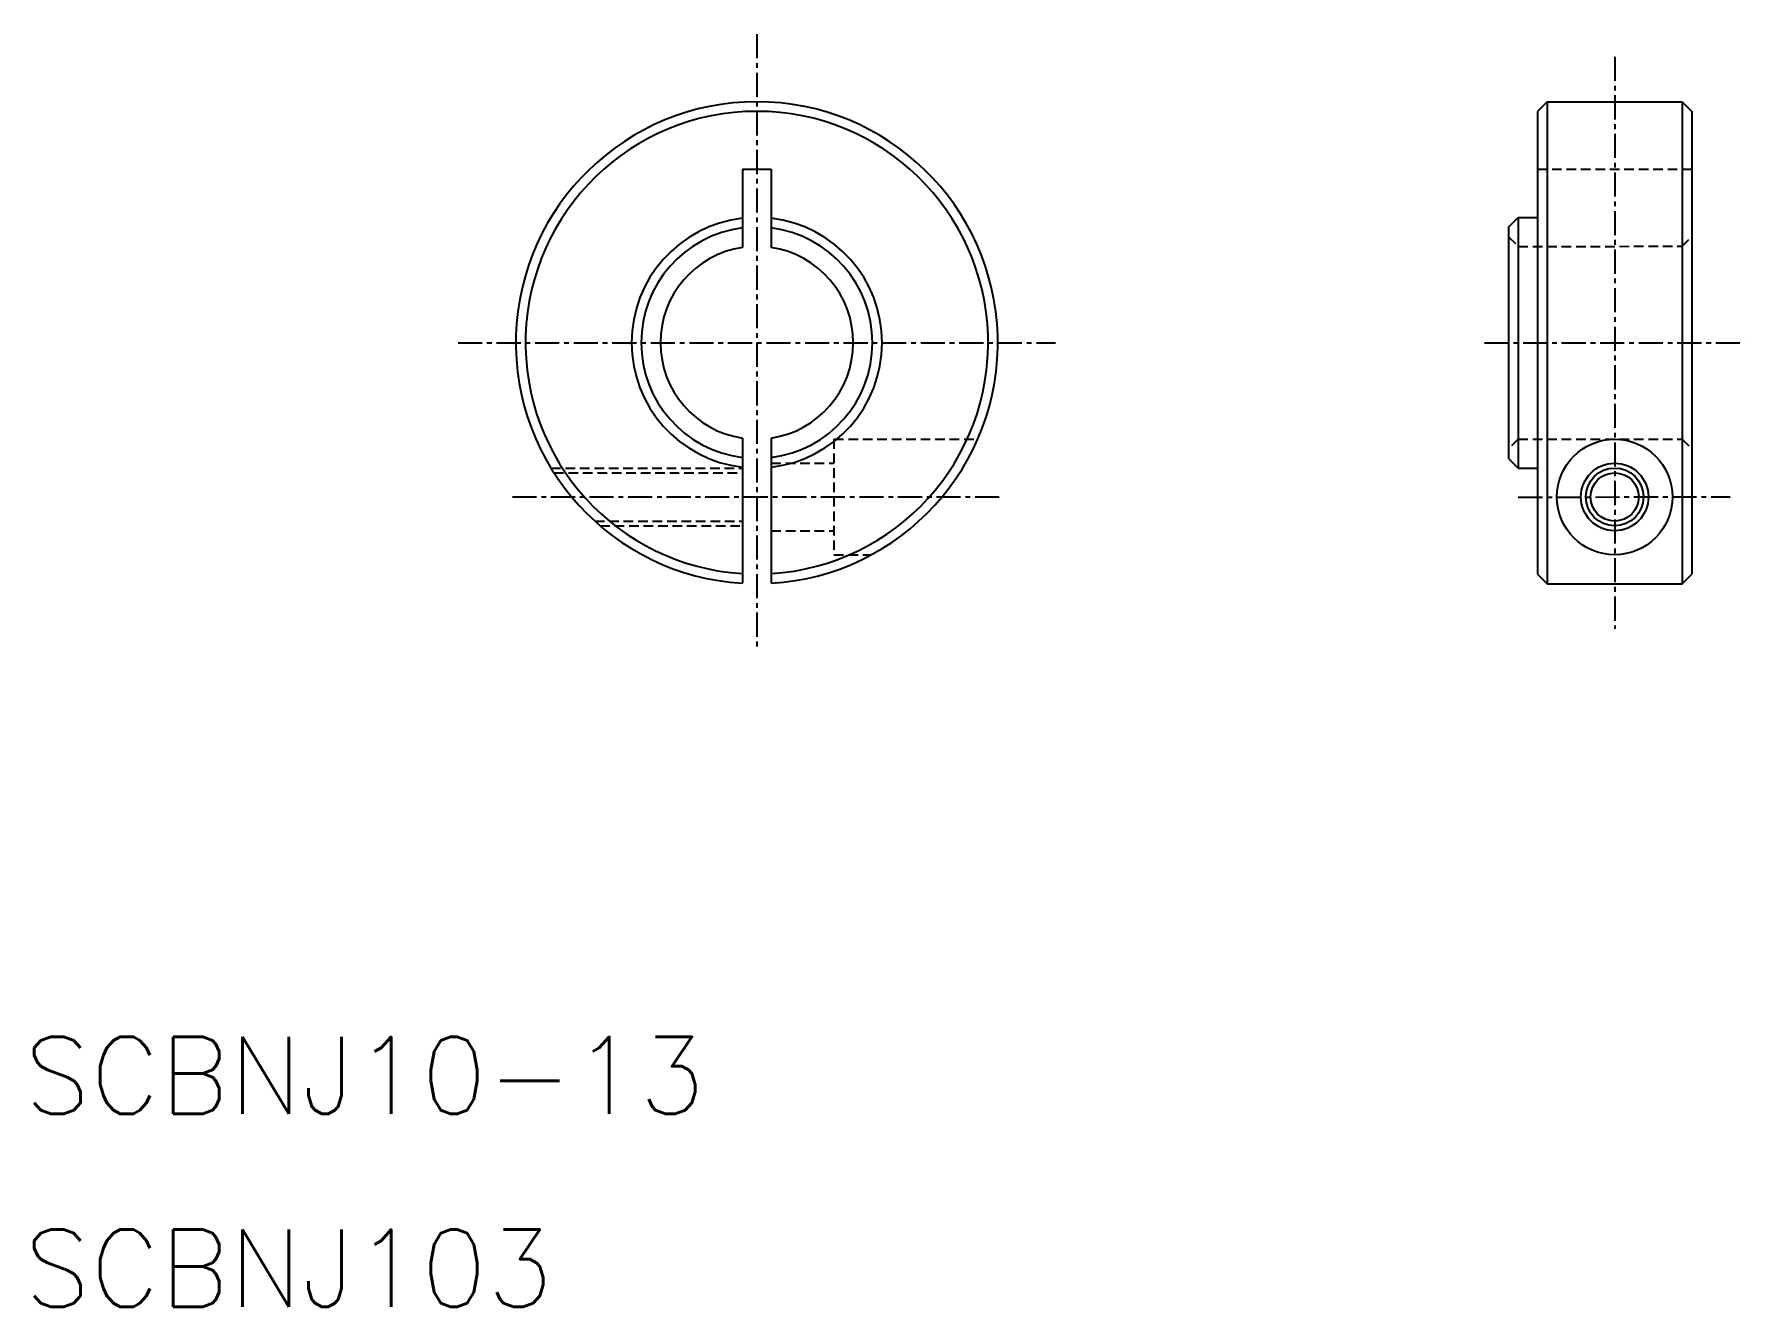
# Model space of a CAD drawing. Extents: x 10.5 to 99.2, y 10 to 76.
import ezdxf

# ---------------------------------------------------------------- set-up
doc = ezdxf.new("R2010")
doc.units = 0
doc.linetypes.add('CENTER', pattern=[2, 1.25, -0.25, 0.25, -0.25])
doc.linetypes.add('DASHED', pattern=[0.75, 0.5, -0.25])
doc.layers.get('0').update_dxf_attribs({"linetype": 'CONTINUOUS'})
doc.layers.add('CENTER', color=1, linetype='CENTER')
doc.styles.get("Standard").update_dxf_attribs({"font": 'txt.shx', "bigfont": 'bigfont.shx'})

msp = doc.modelspace()

# ---------------------------------------------------------------- linework, layer by layer
at = {"color": 7, "linetype": 'CONTINUOUS'}
for p, q in [((89, 72.5), (88.5, 72)), ((88.5, 72), (88.5, 48)), ((89, 72.5), (96, 72.5)), ((89, 72.5), (89, 47.5)), ((96, 72.5), (96.5, 72)), ((96, 72.5), (96, 47.5)), ((96.5, 72), (96.5, 48)), ((47.25, 69), (47.25, 64.943)), ((47.25, 69), (48.75, 69)), ((48.75, 69), (48.75, 64.943)), ((87, 65.997), (87.5, 66.497)), ((87, 65.997), (87, 53.997)), ((87.5, 66.497), (88.5, 66.5)), ((87.5, 66.497), (87.5, 53.497)), ((47.25, 55.057), (47.25, 47.523)), ((48.75, 55.057), (48.75, 47.523)), ((87, 53.997), (87.5, 53.497)), ((87.5, 53.497), (88.5, 53.5)), ((88.5, 48), (89, 47.5)), ((96, 47.5), (96.5, 48)), ((89, 47.5), (96, 47.5))]:
    msp.add_line(p, q, dxfattribs=at)
at = {"color": 3, "linetype": 'DASHED'}
for p, q in [((88.5, 69), (96.5, 69)), ((87, 65.497), (87.5, 64.997)), ((87.5, 64.997), (96, 65)), ((96, 65), (96.5, 65.5)), ((52, 55), (52, 49)), ((52, 55), (59.456, 55)), ((87.5, 54.997), (87, 54.497)), ((87.5, 54.997), (96, 55)), ((96, 55), (96.5, 54.5)), ((37.323, 53.5), (47.25, 53.5)), ((37.479, 53.25), (47.25, 53.25)), ((48.75, 53.75), (52, 53.75)), ((39.592, 50.75), (47.25, 50.75)), ((39.876, 50.5), (47.25, 50.5)), ((48.75, 50.25), (52, 50.25)), ((52, 49), (53.937, 49))]:
    msp.add_line(p, q, dxfattribs=at)
at = {"color": 7, "linetype": 'CONTINUOUS'}
for radius in [3, 1.75, 1.25]:
    msp.add_circle((92.5, 52), radius, dxfattribs=at)
at = {"color": 3, "linetype": 'CONTINUOUS'}
msp.add_circle((92.5, 52), 1.5, dxfattribs=at)
at = {"color": 7, "linetype": 'CONTINUOUS'}
for radius, start, end in [(12.5, 273.43981, 266.56019), (12, 273.58332, 266.41668), (6.5, 96.62581, 263.37419), (6, 97.18076, 262.81924), (6.5, 276.62581, 83.37419), (6, 277.18076, 82.81924), (5, 98.62693, 261.37307), (5, 278.62693, 81.37307)]:
    msp.add_arc((48, 60), radius, start, end, dxfattribs=at)
at = {"layer": 'CENTER', "color": 1, "linetype": 'CENTER'}
for p, q in [((48, 76), (48, 44)), ((92.5, 74.831), (92.5, 45.166)), ((32.5, 60), (63.5, 60)), ((85.75, 59.997), (99.25, 60)), ((35.322, 52), (60.678, 52)), ((87.5, 51.997), (98.5, 52))]:
    msp.add_line(p, q, dxfattribs=at)

# ---------------------------------------------------------------- texts
at = {"color": 7, "linetype": 'CONTINUOUS'}
for s, p in [('SCBNJ10-13', (10, 20)), ('SCBNJ103', (10, 10))]:
    msp.add_text(s, height=4, dxfattribs=at).set_placement(p)

doc.saveas('drawing.dxf')
